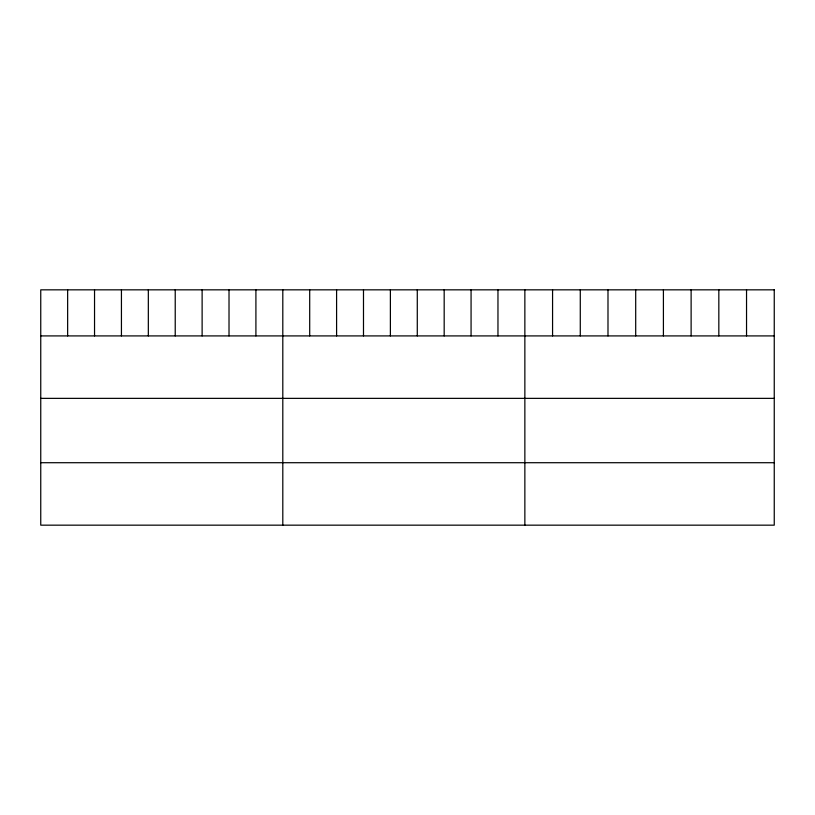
<?xml version="1.0" encoding="UTF-8"?>
<svg xmlns="http://www.w3.org/2000/svg" width="815" height="815" viewBox="0 0 815 815"><rect width="100%" height="100%" fill="white"/><g stroke="black" fill="none" stroke-linecap="round" stroke-linejoin="round"><path stroke-width="1.22" d="M40.75 335.912L774.25 335.912M40.75 398.362L774.25 398.362M40.75 462.716L774.25 462.716M746.54 289.834L746.54 335.912M718.83 289.834L718.83 335.912M691.12 289.834L691.12 335.912M663.41 289.834L663.41 335.912M635.7 289.834L635.7 335.912M607.99 289.834L607.99 335.912M580.28 289.834L580.28 335.912M552.57 289.834L552.57 335.912M524.86 289.834L524.86 525.166M497.965 289.834L497.965 335.912M471.07 289.834L471.07 335.912M444.175 289.834L444.175 335.912M417.28 289.834L417.28 335.912M390.385 289.834L390.385 335.912M363.49 289.834L363.49 335.912M336.595 289.834L336.595 335.912M309.7 289.834L309.7 335.912M282.805 289.834L282.805 525.166M255.91 289.834L255.91 335.912M229.015 289.834L229.015 335.912M202.12 289.834L202.12 335.912M175.225 289.834L175.225 335.912M148.33 289.834L148.33 335.912M121.435 289.834L121.435 335.912M94.54 289.834L94.54 335.912M67.645 289.834L67.645 335.912M774.25 289.834L40.75 289.834L40.75 525.166L774.25 525.166L774.25 289.834"/></g></svg>
